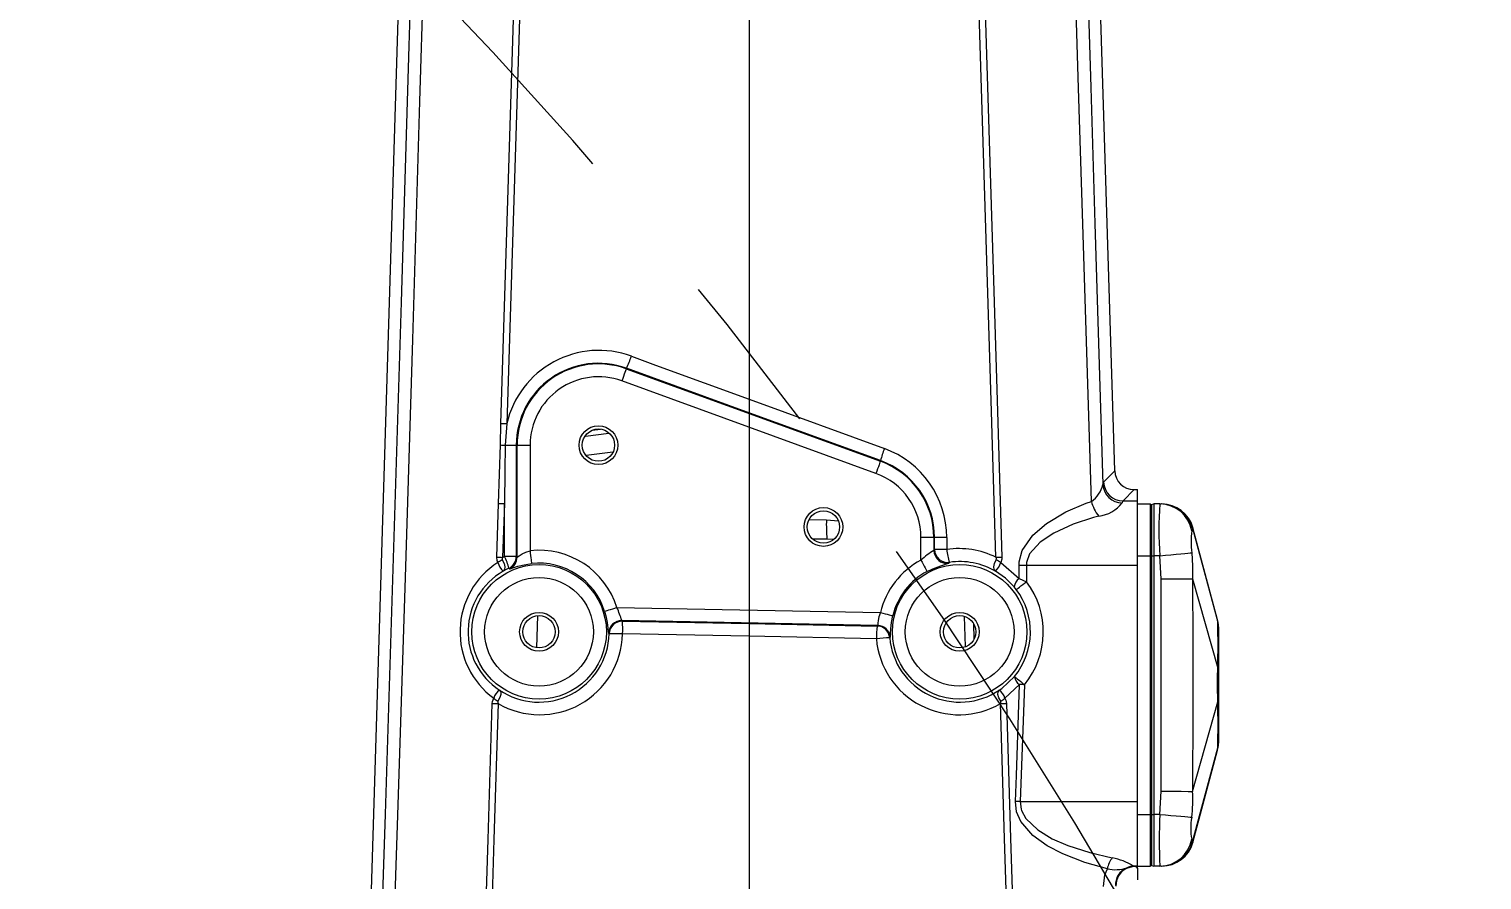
# Model space of a CAD drawing. Header units: millimetres. Extents: x 20 to 768, y 29 to 540.
# Drawn here: x 191.87 to 214.32, y 416.66 to 429.82 of the extents above; entities that cross this region are included whole.
import ezdxf

# ---------------------------------------------------------------- set-up
doc = ezdxf.new("R2010")
doc.units = ezdxf.units.MM
doc.linetypes.add('CENTERX2', pattern=[20.32, 12.7, -2.54, 2.54, -2.54])
doc.styles.add('SLDTEXTSTYLE0', font='TXT', dxfattribs={"width": 0.605})
doc.dimstyles.new('SLDDIMSTYLE0', dxfattribs={"dimtxt": 3.5, "dimasz": 3.5, "dimexe": 0, "dimexo": 0.0625, "dimgap": 0.875, "dimtad": 1, "dimtoh": 1, "dimlfac": 10, "dimrnd": 1e-09, "dimzin": 12, "dimdsep": 46, "dimtxsty": 'SLDTEXTSTYLE0', "dimsah": 1, "dimcen": 0.09, "dimadec": 0, "dimazin": 0, "dimtfac": 1, "dimtdec": 3, "dimtofl": 0, "dimtmove": 0, "dimatfit": 3, "dimfxl": 1, "dimfrac": 2, "dimtolj": 1, "dimtzin": 12, "dimarcsym": 0})

# ---------------------------------------------------------------- blocks, each defined once
blk = doc.blocks.new('*D11')
at = {"color": 7, "linetype": 'Continuous', "lineweight": 0, "transparency": 16777216}
for p, q in [((203.003, 512.502), (355.828, 512.502)), ((354.328, 252.399), (354.328, 512.502)), ((232.505, 252.399), (355.828, 252.399))]:
    blk.add_line(p, q, dxfattribs=at)
for points in [[(354.328, 512.502), (353.79, 509.002), (354.867, 509.002)], [(354.328, 252.399), (354.867, 255.899), (353.79, 255.899)]]:
    blk.add_solid(points, dxfattribs=at)
at = {"color": 7, "linetype": 'Continuous', "lineweight": 0, "transparency": 16777216, "insert": (349.816, 377.113), "char_height": 3.5, "attachment_point": 1, "rotation": 90, "style": 'SLDTEXTSTYLE0'}
blk.add_mtext('2601', dxfattribs=at)
blk = doc.blocks.new('SW_CENTERMARKSYMBOL_0')
at = {"color": 0, "linetype": 'Continuous', "lineweight": 0}
blk.add_line((0, 0.7), (0, 78.496), dxfattribs=at)

msp = doc.modelspace()

# ---------------------------------------------------------------- linework, layer by layer
at = {"color": 7, "linetype": 'Continuous', "lineweight": 15}
for p, q in [((199.597774, 434.753028), (199.255013, 423.722461)), ((197.654099, 432.715222), (196.005874, 378.715211)), ((208.647908, 422.992101), (208.352236, 432.679036)), ((201.103401, 424.577716), (201.100446, 424.569604)), ((201.100446, 424.569604), (205.027309, 423.140338)), ((204.958947, 422.952518), (201.032084, 424.381778)), ((199.156592, 423.391542), (199.164142, 423.72534)), ((199.164142, 423.72534), (199.255013, 423.722461)), ((199.255013, 423.722461), (199.228877, 423.388651)), ((200.574879, 423.619595), (200.703318, 423.636505)), ((199.125967, 422.486863), (199.156592, 423.391542)), ((199.228877, 423.388651), (199.401371, 423.388651)), ((199.401371, 423.388651), (199.401291, 421.66532)), ((199.401371, 423.388651), (199.413875, 423.388651)), ((199.413875, 423.388651), (199.613753, 423.388651)), ((199.413875, 421.657333), (199.413875, 423.388651)), ((199.613753, 423.388651), (199.613753, 421.755538)), ((205.030387, 423.148796), (205.027309, 423.140338)), ((208.4775, 422.816411), (208.647908, 422.992101)), ((208.947357, 422.701654), (208.776949, 422.525963)), ((208.947357, 422.701654), (209.002615, 422.701654)), ((209.002615, 422.525963), (209.002615, 422.701654)), ((199.099576, 421.656582), (199.125967, 422.486863)), ((199.125967, 422.486863), (199.216637, 422.484103)), ((199.216637, 422.484103), (199.190141, 421.653578)), ((208.776949, 422.525963), (209.002615, 422.525963)), ((209.002615, 421.527335), (209.002615, 422.525963)), ((209.002615, 422.478596), (209.202616, 422.478596)), ((209.202616, 421.678594), (209.202616, 422.478596)), ((209.217439, 422.469166), (209.252615, 422.478596)), ((209.217439, 422.469166), (209.217439, 421.678594)), ((209.252615, 422.478596), (209.252615, 421.678594)), ((209.347334, 422.478596), (209.252615, 422.478596)), ((209.347334, 422.478596), (209.368481, 422.478596)), ((209.852317, 422.10466), (210.24023, 420.649782)), ((210.237309, 420.687869), (209.855769, 422.112504)), ((204.200655, 421.936914), (203.98218, 421.936914)), ((204.296687, 421.928576), (204.200655, 421.936914)), ((205.854219, 421.959391), (205.654341, 421.959391)), ((205.654341, 421.612314), (205.654341, 421.959391)), ((205.854219, 421.959391), (205.854219, 421.761134)), ((205.864988, 421.959391), (205.854219, 421.959391)), ((205.865015, 421.773705), (205.864988, 421.959391)), ((206.052667, 421.960101), (206.052694, 421.774659)), ((199.190141, 421.653578), (199.216556, 421.666417)), ((209.002615, 421.678594), (209.202616, 421.678594)), ((209.202616, 417.678592), (209.202616, 421.678594)), ((209.217439, 421.678594), (209.202616, 421.678594)), ((209.217439, 421.678594), (209.217439, 417.678592)), ((209.217439, 421.678594), (209.252615, 421.678594)), ((209.252615, 421.678594), (209.252615, 417.678592)), ((209.347334, 421.678594), (209.252615, 421.678594)), ((209.368481, 421.32009), (209.347334, 421.678594)), ((199.298432, 421.476165), (199.286976, 421.484682)), ((206.094074, 421.575967), (206.085217, 421.563694)), ((206.887615, 421.575841), (207.173396, 421.324721)), ((207.173396, 421.324721), (207.171708, 421.526173)), ((207.285154, 421.527335), (207.287155, 421.277228)), ((209.002615, 421.527335), (207.285154, 421.527335)), ((209.002615, 417.875973), (209.002615, 421.527335)), ((207.127228, 421.157333), (207.094973, 421.197882)), ((207.173396, 421.324721), (207.287155, 421.277228)), ((209.368481, 418.037096), (209.368481, 421.32009)), ((209.852317, 421.323183), (210.24023, 419.940373)), ((200.957355, 420.875964), (205.02675, 420.79958)), ((204.985347, 420.600447), (201.031116, 420.674667)), ((210.252616, 420.541695), (210.252616, 419.916919)), ((200.836629, 420.47101), (200.82753, 420.479033)), ((205.180845, 420.416442), (205.172129, 420.40858)), ((210.252616, 419.916919), (210.252616, 419.440267)), ((207.17852, 419.685659), (206.952455, 419.472954)), ((207.25424, 419.684008), (207.189643, 417.875973)), ((209.852317, 418.034002), (210.24023, 419.416812)), ((210.252616, 419.440267), (210.252616, 418.815491)), ((209.852317, 417.252526), (210.24023, 418.707404)), ((209.855769, 417.244682), (210.237318, 418.669346)), ((207.189643, 417.875973), (209.002615, 417.875973)), ((209.002615, 416.877338), (209.002615, 417.875973)), ((209.347334, 417.678592), (209.368481, 418.037096)), ((209.002615, 417.678592), (209.202616, 417.678592)), ((209.202616, 416.87859), (209.202616, 417.678592)), ((209.217439, 417.678592), (209.202616, 417.678592)), ((209.217439, 417.678592), (209.252615, 417.678592)), ((209.217439, 417.678592), (209.217439, 416.88802)), ((209.347334, 417.678592), (209.252615, 417.678592)), ((209.252615, 417.678592), (209.252615, 416.87859)), ((208.874255, 416.862235), (208.838035, 416.852418)), ((208.935478, 416.880515), (208.946332, 416.877338)), ((209.002615, 416.877338), (208.946332, 416.877338)), ((208.97443, 416.870764), (209.002615, 416.843423)), ((209.002615, 416.87859), (209.202616, 416.87859)), ((209.002615, 416.843423), (209.002615, 416.877338)), ((209.002615, 416.843423), (209.002615, 416.663644)), ((209.217439, 416.88802), (209.252615, 416.87859)), ((209.347334, 416.87859), (209.252615, 416.87859)), ((209.368481, 416.87859), (209.347334, 416.87859))]:
    msp.add_line(p, q, dxfattribs=at)
at = {"color": 8, "linetype": 'Continuous', "lineweight": 15}
for p, q in [((200.468851, 423.528674), (200.8328, 423.575744)), ((200.891609, 423.282686), (200.483404, 423.230347)), ((203.929671, 422.236273), (204.193386, 422.236213)), ((204.193386, 422.236213), (204.377775, 422.220215)), ((199.727885, 420.747563), (199.712552, 420.259515)), ((206.34122, 420.272532), (206.326724, 420.737568)), ((206.466582, 420.622835), (206.47362, 420.395711))]:
    msp.add_line(p, q, dxfattribs=at)
at = {"color": 7, "linetype": 'Continuous', "lineweight": 15, "flags": 128}
for points in [[(198.111725, 435.36748), (198.09371, 434.779814), (198.020171, 432.380942), (197.907913, 428.70141), (197.795648, 425.021652), (197.68177, 421.342555), (197.564674, 417.664984), (197.381212, 412.065539), (197.19551, 406.467983), (197.009624, 400.870606), (196.873584, 396.675703), (196.742501, 392.478165), (196.484427, 384.072444)], [(208.287433, 422.518924), (208.155833, 426.810637), (208.091429, 428.911498), (207.893164, 435.378662)], [(199.164142, 423.72534), (199.423413, 432.114723), (199.505071, 434.755936)], [(206.814113, 421.654067), (206.745368, 423.907039), (206.464657, 432.912019), (206.407194, 434.761325)], [(206.500155, 434.755936), (206.778775, 425.767914), (206.836259, 423.910108), (206.904682, 421.657118)], [(196.299437, 384.089479), (196.557028, 392.484632), (196.688194, 396.688387), (196.824321, 400.889495), (197.010049, 406.485757), (197.195599, 412.082192), (197.37895, 417.680505), (197.504944, 421.640566), (197.627386, 425.602284), (197.748077, 429.564706), (197.868819, 433.526877)], [(208.140728, 433.386031), (208.277625, 428.917793), (208.341987, 426.816896), (208.465691, 422.779516)], [(201.100446, 424.569604), (201.098734, 424.564901), (201.094574, 424.553469), (201.088117, 424.535731), (201.079601, 424.51233), (201.069338, 424.484137), (201.057708, 424.452183), (201.045136, 424.417636), (201.032084, 424.381778)], [(205.030387, 423.148796), (203.067855, 423.861483), (201.103401, 424.577716)], [(201.179057, 424.765542), (201.554435, 424.627909), (203.057007, 424.07805), (205.090399, 423.336622)], [(199.228877, 423.388651), (199.223063, 422.988692), (199.216637, 422.484103)], [(205.027309, 423.140338), (205.025597, 423.135635), (205.021436, 423.124209), (205.01498, 423.106465), (205.006464, 423.08307), (204.996201, 423.054877), (204.984571, 423.022917), (204.971999, 422.988376), (204.958947, 422.952518)], [(199.216556, 421.666417), (199.216615, 422.066417), (199.216637, 422.484103)], [(207.171708, 421.526173), (207.17432, 421.584651), (207.220062, 421.757785), (207.380803, 421.995512), (207.592064, 422.17755), (207.890953, 422.354952), (208.208816, 422.490761), (208.287433, 422.518924)], [(208.400829, 422.291914), (208.322213, 422.270236), (208.007331, 422.166988), (207.705475, 422.029069), (207.494223, 421.888873), (207.333496, 421.705768), (207.287763, 421.572384), (207.285154, 421.527335)], [(209.852317, 422.10466), (209.852318, 422.104654), (209.850888, 422.078583), (209.838098, 422.06265)], [(199.116694, 421.575293), (199.104963, 421.605525), (199.099576, 421.656582)], [(199.401291, 421.66532), (199.407927, 421.661112), (199.413875, 421.657333)], [(199.413875, 421.657333), (199.418261, 421.658674), (199.422221, 421.661088), (199.444323, 421.676323), (199.489993, 421.70572), (199.547855, 421.734622), (199.613753, 421.755538)], [(199.613753, 421.755538), (199.617953, 421.717605), (199.622001, 421.681068), (199.625744, 421.647272), (199.629046, 421.617451), (199.631786, 421.592704), (199.633865, 421.57394), (199.635203, 421.561846), (199.635754, 421.556875)], [(205.854219, 421.761134), (205.85899, 421.766701), (205.865015, 421.773705)], [(205.854219, 421.761134), (205.858911, 421.718362), (205.87167, 421.679732)], [(206.904682, 421.657118), (206.902982, 421.624258), (206.887615, 421.575841)], [(209.347334, 421.678594), (209.434129, 421.68667), (209.518266, 421.694496), (209.597166, 421.70184), (209.668416, 421.708474), (209.729829, 421.714184), (209.779529, 421.718809), (209.815991, 421.722207), (209.838098, 421.724263)], [(209.838098, 421.724263), (209.850831, 421.523824), (209.852318, 421.323189), (209.852317, 421.323183)], [(199.18533, 421.615186), (199.212271, 421.558896), (199.224573, 421.50757), (199.219328, 421.46565), (199.197964, 421.437791), (199.197051, 421.437153)], [(199.286976, 421.484682), (199.254721, 421.468863), (199.197051, 421.437153)], [(199.298432, 421.476165), (199.30599, 421.476945), (199.350191, 421.491167), (199.427306, 421.515402), (199.524815, 421.539393), (199.635754, 421.556875)], [(205.654341, 421.612314), (205.672438, 421.57872), (205.689871, 421.546355), (205.705999, 421.516416), (205.720228, 421.489999), (205.732035, 421.468082), (205.740988, 421.451458), (205.746758, 421.440748), (205.74913, 421.436343)], [(206.807376, 421.43763), (206.806463, 421.438268), (206.785071, 421.466109), (206.779788, 421.508029), (206.792049, 421.559367), (206.818943, 421.615681)], [(207.094973, 421.197882), (206.962547, 421.329579), (206.807376, 421.43763)], [(207.285154, 421.527335), (207.270618, 421.527186), (207.256114, 421.527037), (207.24168, 421.526888), (207.227348, 421.526745), (207.213151, 421.526596), (207.199123, 421.526453), (207.185298, 421.526316), (207.171708, 421.526173)], [(207.127228, 421.157333), (207.131232, 421.160337), (207.140966, 421.167633), (207.156071, 421.178958), (207.175992, 421.193895), (207.2, 421.21189), (207.227209, 421.232292), (207.256621, 421.25434), (207.287155, 421.277228)], [(209.368481, 421.32009), (209.530015, 421.321121), (209.674226, 421.322045), (209.785642, 421.322754), (209.852317, 421.323183)], [(209.852317, 421.323183), (209.852317, 421.323177), (209.855594, 420.323208), (209.85607, 419.323197), (209.852317, 418.034008), (209.852317, 418.034002)], [(200.957355, 420.875964), (200.920911, 420.864645), (200.885807, 420.853737), (200.853333, 420.843646), (200.824679, 420.834741), (200.800902, 420.827356), (200.782874, 420.821753), (200.771257, 420.818147), (200.766478, 420.816663)], [(200.766478, 420.816663), (200.785331, 420.749125), (200.806239, 420.646724), (200.817539, 420.560333), (200.823173, 420.50201), (200.82753, 420.479033)], [(205.02675, 420.79958), (205.003051, 420.735899), (204.991622, 420.678118), (204.988417, 420.63348), (204.987296, 420.606473), (204.985347, 420.600447)], [(205.02675, 420.79958), (205.063832, 420.790568), (205.099553, 420.78189), (205.132596, 420.773855), (205.161752, 420.766768), (205.185947, 420.760891), (205.204291, 420.756433), (205.216111, 420.75356), (205.220975, 420.752379)], [(205.180845, 420.416442), (205.183048, 420.42667), (205.18509, 420.472226), (205.189024, 420.547441), (205.199902, 420.644853), (205.220975, 420.752379)], [(201.031116, 420.674667), (201.035452, 420.670149), (201.040178, 420.665202)], [(201.040178, 420.665202), (202.99845, 420.629773), (204.976739, 420.591268)], [(204.976739, 420.591268), (204.981181, 420.596013), (204.985347, 420.600447)], [(210.24033, 420.649377), (210.240266, 420.649645), (210.24023, 420.649782)], [(210.24033, 420.649377), (210.252361, 420.557293), (210.252616, 420.541695)], [(204.965138, 420.394221), (202.994729, 420.432672), (201.04426, 420.468053)], [(210.24023, 419.416812), (210.24023, 419.416818), (210.237209, 419.666377), (210.237913, 419.803223), (210.24023, 419.940367), (210.24023, 419.940373)], [(210.24023, 419.940373), (210.240291, 419.940207), (210.24033, 419.940153)], [(210.24033, 419.940153), (210.252361, 419.920281), (210.252616, 419.916919)], [(206.863959, 419.600186), (206.902896, 419.62705), (207.099402, 419.810406)], [(207.099402, 419.810406), (207.103279, 419.807241), (207.112703, 419.799552), (207.127327, 419.787613), (207.146615, 419.771865), (207.169857, 419.752893), (207.196201, 419.731388), (207.224677, 419.708142), (207.25424, 419.684008)], [(207.11384, 417.879787), (207.132418, 418.279359), (207.17852, 419.685659)], [(207.25424, 419.684008), (207.244536, 419.684222), (207.234856, 419.684431), (207.225221, 419.68464), (207.215655, 419.684848), (207.206179, 419.685057), (207.196817, 419.68526), (207.18759, 419.685462), (207.17852, 419.685659)], [(198.495921, 402.069923), (198.771394, 410.987899), (198.901777, 415.19005), (198.965613, 417.29177), (199.030708, 419.394341)], [(199.030708, 419.394341), (199.034278, 419.426087), (199.052352, 419.47324)], [(199.140901, 419.600436), (199.141745, 419.599763), (199.159764, 419.573811), (199.163035, 419.532946), (199.148261, 419.483355), (199.118534, 419.429156)], [(206.886253, 419.428894), (206.856547, 419.483105), (206.841794, 419.532702), (206.845082, 419.573561), (206.863116, 419.599512), (206.863959, 419.600186)], [(206.952455, 419.472954), (206.965557, 419.444469), (206.974067, 419.394037)], [(206.974067, 419.394037), (207.037964, 417.309705), (207.103121, 415.226308), (207.232053, 411.059591), (207.511361, 402.064458)], [(210.24033, 419.417033), (210.240266, 419.41692), (210.24023, 419.416812)], [(210.252616, 419.440267), (210.252361, 419.436905), (210.24033, 419.417033)], [(199.121023, 419.391093), (199.055719, 417.288652), (198.99162, 415.187076), (198.860511, 410.984132), (198.583552, 402.066156)], [(207.423736, 402.060834), (207.142934, 411.055634), (207.013312, 415.222183), (206.947866, 417.306033), (206.883748, 419.390825)], [(210.252616, 418.815491), (210.252361, 418.799892), (210.24033, 418.707809)], [(210.24023, 418.707404), (210.240291, 418.707648), (210.24033, 418.707809)], [(208.535041, 416.837105), (208.18557, 416.934213), (207.846321, 417.065296), (207.604429, 417.191658), (207.382284, 417.353228), (207.198225, 417.567566), (207.132856, 417.715725), (207.11384, 417.879787)], [(207.189643, 417.875973), (207.179928, 417.876461), (207.170236, 417.87695), (207.16059, 417.877433), (207.151012, 417.877916), (207.141526, 417.878392), (207.132155, 417.878869), (207.122919, 417.879334), (207.11384, 417.879787)], [(207.189643, 417.875973), (207.203092, 417.756799), (207.208668, 417.739025), (207.274045, 417.615375), (207.458116, 417.43649), (207.682305, 417.300466), (207.922168, 417.196211), (208.262695, 417.086432), (208.610898, 417.005792)], [(209.368481, 418.037096), (209.530015, 418.036065), (209.674226, 418.035141), (209.785643, 418.034431), (209.852317, 418.034002)], [(209.347334, 417.678592), (209.434129, 417.670515), (209.518266, 417.662689), (209.597166, 417.655346), (209.668416, 417.648712), (209.729829, 417.643002), (209.779529, 417.638377), (209.815991, 417.634979), (209.838098, 417.632923)], [(209.838098, 417.294535), (209.850831, 417.278728), (209.852318, 417.252532), (209.852317, 417.252526)], [(208.476579, 416.561231), (208.498317, 416.741404), (208.535041, 416.837105)], [(208.97443, 416.870764), (208.938372, 416.870383), (208.82976, 416.843328)], [(208.946332, 416.877338), (208.971315, 416.871521), (208.974133, 416.870836), (208.97443, 416.870764)]]:
    msp.add_lwpolyline(points, dxfattribs=at)
at = {"color": 8, "linetype": 'Continuous', "lineweight": 15, "flags": 128}
for points in [[(209.855901, 422.11254), (209.85607, 422.112927), (209.852317, 422.10466), (209.852317, 422.10466), (209.852317, 422.10466)], [(210.24023, 420.649782), (210.24023, 420.649782), (210.237209, 420.689175), (210.237272, 420.688406)], [(210.237272, 418.66878), (210.237913, 418.676648), (210.24023, 418.707404), (210.24023, 418.707404), (210.24023, 418.707404)], [(209.852317, 417.252526), (209.852317, 417.252526), (209.855594, 417.245355), (209.85607, 417.244259)]]:
    msp.add_lwpolyline(points, dxfattribs=at)
at = {"color": 7, "linetype": 'Continuous', "lineweight": 15}
for centre, radius in [((200.670615, 423.388652), 0.3), ((200.670615, 423.388652), 0.25), ((204.147478, 422.123178), 0.3), ((204.147478, 422.123178), 0.25), ((199.752615, 420.501652), 1.040232), ((206.252615, 420.501652), 1.040232), ((199.752615, 420.501652), 0.840353), ((206.252615, 420.501652), 0.840353), ((199.752615, 420.501652), 0.3), ((199.752615, 420.501652), 0.25), ((206.252615, 420.501652), 0.3), ((206.252615, 420.501652), 0.25)]:
    msp.add_circle(centre, radius, dxfattribs=at)
at = {"color": 7, "linetype": 'CENTERX2', "lineweight": 0}
for centre, radius, start, end in [((203.002615, 378.501652), 134, 299.41474731, 180), ((203.002615, 378.501652), 130.743499, 314.29658528, 194.29658528), ((143.997116, 378.501652), 74.9945, 25.50539372, 205.5)]:
    msp.add_arc(centre, radius, start, end, dxfattribs=at)
at = {"color": 7, "linetype": 'Continuous', "lineweight": 15}
for centre, radius, start, end in [((200.677987, 423.393741), 1.460449, 69.9345583, 166.9923118), ((200.668264, 423.387895), 1.266893, 69.9116921, 179.9658209), ((200.670615, 423.388652), 1.25674, 70, 180), ((199.648731, 425.272806), 1.612207, 334.4599762, 341.6609769), ((200.670615, 423.388652), 1.056862, 70, 180), ((201.318986, 476.557346), 53.209761, 267.6709123, 267.748811), ((206.352239, 422.829958), 1.359761, 158.1231399, 166.4389504), ((204.586704, 421.959909), 1.465963, 0.0074869, 69.9040408), ((204.597478, 421.959391), 1.25674, 0, 70), ((204.59972, 421.959078), 1.265269, 0.0142025, 70.1001741), ((204.597478, 421.959391), 1.056862, 0, 70), ((208.030814, 422.885729), 0.447659, 304.9768096, 346.2748813), ((208.764812, 422.797231), 0.299645, 183.389314, 270.0627461), ((208.777876, 422.826507), 0.300545, 181.9251274, 269.8233977), ((208.931416, 422.69878), 0.668627, 195.6043382, 217.4818279), ((208.337764, 422.829114), 0.540889, 276.6955998, 322.1981985), ((209.222615, 422.449849), 0.02, 105, 180), ((214.479193, 422.078595), 5.147424, 175.5431126, 184.4568874), ((209.346487, 421.980103), 0.498494, 9.531777, 89.9025799), ((209.368473, 421.978599), 0.499996, 14.6031781, 89.9991109), ((209.374808, 421.978593), 0.5, 15.5802341, 90), ((207.037571, 422.15555), 2.845328, 178.375476, 184.406954), ((206.011879, 407.922408), 14.037752, 89.8335219, 90.5995528), ((211.279424, 421.893457), 1.451222, 173.3048268, 186.6951732), ((200.509559, 462.797489), 41.165062, 268.0371241, 268.1632475), ((199.22266, 421.630006), 0.040164, 144.0627791, 201.6521551), ((199.256619, 412.855624), 8.810884, 89.0591817, 90.2605218), ((198.559271, 421.307216), 0.749032, 13.7052584, 28.6562153), ((199.201146, 421.665489), 0.200144, 295.3940273, 359.95171), ((199.213743, 421.657495), 0.200132, 295.0346095, 359.9536604), ((199.752615, 420.501652), 1.26155, 17.260078, 96.319509), ((206.605267, 420.543781), 1.430392, 121.6725709, 131.6670546), ((206.012266, 411.263095), 10.511641, 89.7796384, 90.8026447), ((206.065187, 421.774043), 0.200172, 180.0968723, 278.2974385), ((206.242567, 420.509423), 1.279404, 63.4660404, 98.5346774), ((206.982289, 421.864605), 0.933937, 185.5266749, 198.0023528), ((205.619644, 458.448687), 36.814003, 271.8593489, 272.0003871), ((206.778174, 421.630048), 0.043226, 340.5868242, 33.7551791), ((199.807934, 420.502123), 1.276521, 122.7860302, 233.7074922), ((199.734785, 420.501498), 1.079171, 119.8865603, 236.6113811), ((199.889655, 420.324412), 1.470433, 118.6195365, 121.7132765), ((199.427127, 421.663432), 0.322703, 195.8504485, 224.5232178), ((199.752615, 420.501652), 1.061672, 17.260078, 96.319509), ((206.252615, 420.501652), 1.26155, 118.3097595, 166.3399482), ((206.252615, 420.501652), 1.061672, 118.3097595, 166.3399482), ((212.812058, 403.304055), 19.459312, 110.2237698, 111.2820158), ((206.255541, 420.500374), 1.087645, 59.5113908, 98.5374498), ((206.577096, 421.663716), 0.322713, 315.5266439, 344.1989009), ((206.115908, 420.324751), 1.469952, 58.3325806, 61.4274877), ((207.271112, 421.176641), 0.177415, 123.4201504, 173.1235238), ((206.252615, 420.501652), 1.292978, 320.7746538, 36.8583413), ((206.252615, 420.501652), 1.0931, 320.7746538, 36.8583413), ((199.551336, 420.246597), 1.540451, 16.1340751, 24.1144027), ((201.027641, 420.474536), 0.200161, 89.0053361, 178.7126469), ((201.036703, 420.465069), 0.200163, 89.0051125, 178.2993149), ((199.674017, 420.538303), 1.372042, 357.0651457, 5.3068268), ((206.318412, 420.413416), 1.35341, 172.448904, 180.8126376), ((204.972735, 420.391154), 0.200154, 4.9945515, 88.8537688), ((204.981326, 420.400319), 0.200168, 4.6198696, 88.8490331), ((209.752615, 420.56607), 0.5, 360, 14.1818145), ((197.502068, 420.294765), 12.743197, 358.4053933, 1.5946067), ((199.762557, 420.501181), 1.282131, 239.9758461, 358.519441), ((199.749684, 420.501411), 1.087369, 235.9533446, 358.3978881), ((200.884922, 416.570106), 3.901203, 87.6591968, 90.7092838), ((205.2962, 417.12089), 3.29003, 92.1612048, 95.775201), ((206.242738, 420.50114), 1.282066, 184.7837788, 299.9987858), ((206.255557, 420.501458), 1.087402, 184.8997654, 304.0212245), ((207.275971, 419.834928), 0.178263, 187.9067598, 236.8612385), ((199.489726, 430.898978), 11.51379, 267.7151982, 268.1649194), ((199.297381, 419.39708), 0.256592, 127.5778164, 162.7337442), ((199.815203, 420.546788), 1.316984, 234.6028154, 238.0629073), ((199.158523, 419.412658), 0.043258, 157.5796153, 209.9014351), ((206.707292, 419.396823), 0.256712, 17.2511943, 52.3900373), ((206.850123, 419.412154), 0.039819, 327.6110478, 24.8599422), ((206.518026, 430.943608), 11.55857, 271.8131841, 272.2611788), ((206.194637, 420.539863), 1.308657, 301.903673, 305.3859418), ((197.173509, 419.062421), 13.071631, 358.4454689, 1.5545311), ((209.752615, 418.791116), 0.5, 345.8176152, 0), ((207.712666, 417.909063), 2.143295, 352.5974759, 3.3418355), ((216.306168, 417.278591), 6.97032, 176.7102005, 183.2897995), ((210.779879, 417.463729), 0.956858, 169.8152844, 190.1847156), ((209.346487, 417.377083), 0.498494, 270.0974201, 350.468223), ((209.368473, 417.378586), 0.499996, 270.0008891, 345.3968219), ((209.374808, 417.378593), 0.5, 270, 344.4299136), ((208.89593, 416.776216), 0.36599, 141.1506019, 170.4232053), ((208.411711, 416.006604), 1.018848, 59.0642033, 78.7259589), ((208.660061, 417.368681), 0.546079, 256.7652858, 289.0209101), ((208.927071, 416.596381), 0.265428, 111.5071318, 183.7960461), ((208.968667, 416.576771), 0.300579, 117.5246984, 181.5557841), ((208.803844, 416.875232), 0.041103, 309.0881567, 326.286906), ((208.939453, 416.683715), 0.19684, 91.1569759, 121.0127412), ((208.948859, 416.685752), 0.191604, 90.7554796, 112.9148369), ((208.954543, 416.511806), 0.359508, 86.8289797, 102.904514), ((209.222615, 416.907337), 0.02, 180, 255)]:
    msp.add_arc(centre, radius, start, end, dxfattribs=at)
at = {"color": 8, "linetype": 'Continuous', "lineweight": 15}
msp.add_arc((206.05439, 421.761478), 0.200172, 204.102991, 278.8589981, dxfattribs=at)
at = {"color": 7, "linetype": 'Continuous', "lineweight": 15}
for centre, major_axis, ratio, start_param, end_param in [((208.948155, 423.002064), (-0.209427, -0.215917), 0.997345346, 5.514372166, 7.051998448), ((208.520692, 421.518194), (-0.039789, 1.299998), 0.05238325, 0.050756598, 0.24293448), ((208.820142, 421.527334), (-0.039864, 0.999996), 0.068054194, 0.049646944, 0.241824826)]:
    msp.add_ellipse(centre, major_axis=major_axis, ratio=ratio, start_param=start_param, end_param=end_param, dxfattribs=at)

# ---------------------------------------------------------------- block references
at = {"color": 7, "linetype": 'Continuous', "lineweight": 0}
msp.add_blockref('SW_CENTERMARKSYMBOL_0', (203.002615, 378.501652), dxfattribs=at)

# ---------------------------------------------------------------- dimensions: what is measured, and where the dimension line sits
dim = msp.add_linear_dim(base=(354.328069, 512.501652), p1=(232.505365, 252.39864), p2=(203.002615, 512.501652), angle=90, text='2601', dimstyle='SLDDIMSTYLE0', dxfattribs=at)
dim.commit()
dim.dimension.update_dxf_attribs({"geometry": '*D11', "text_midpoint": (354.328069, 382.450146), "dimtype": 160})

doc.saveas('drawing.dxf')
